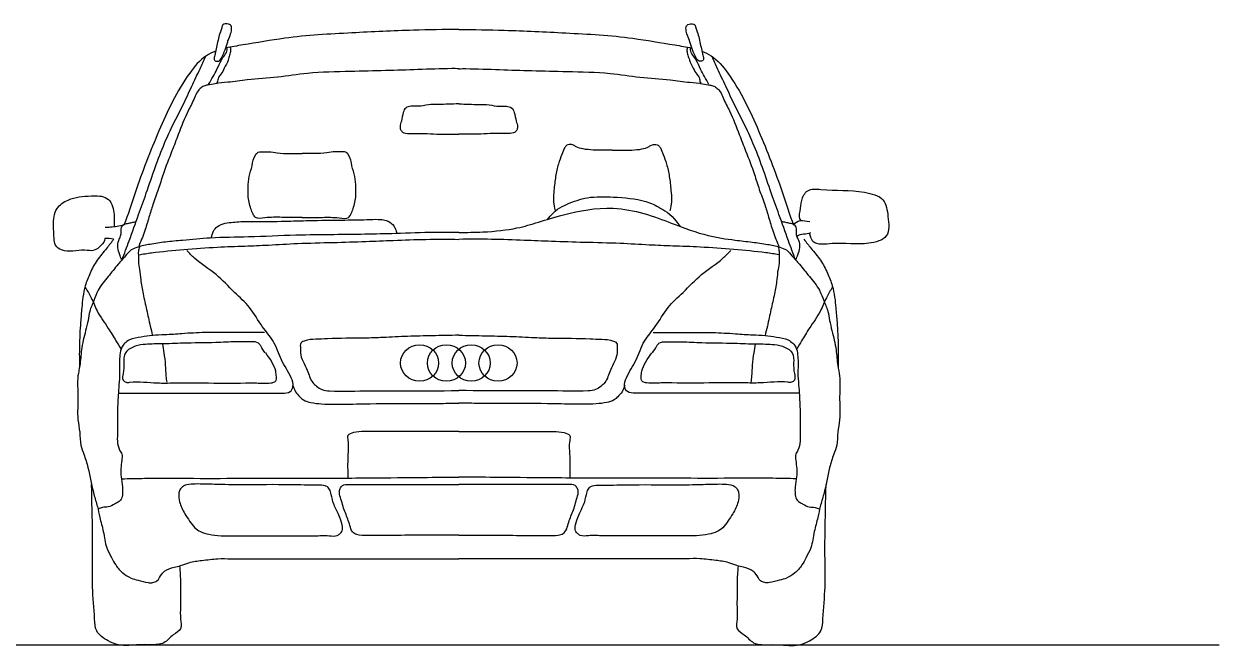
# Model space of a CAD drawing. Header units: metres. Extents: x -28 to 260, y 30 to 125.
# Drawn here: x 247.029 to 250.046, y 87.769 to 89.34 of the extents above; entities that cross this region are included whole.
import ezdxf

# ---------------------------------------------------------------- set-up
doc = ezdxf.new("R2010")
doc.units = ezdxf.units.M
doc.header["$LTSCALE"] = 0.01
doc.header["$MEASUREMENT"] = 0
doc.layers.add('0.18', color=1, linetype='Continuous')
doc.layers.add('tierra', color=9, linetype='Continuous')

msp = doc.modelspace()

# ---------------------------------------------------------------- linework, layer by layer
at = {"layer": '0.18'}
for centre in [(248.0278, 88.4838), (248.0955, 88.4838), (248.1581, 88.4838), (248.2258, 88.4838)]:
    msp.add_ellipse(centre, major_axis=(0.048, 0), ratio=0.961538, dxfattribs=at)
for points, knots in [([(247.5447, 89.2982), (247.5469, 89.3037), (247.5509, 89.3136), (247.5538, 89.3261), (247.5529, 89.3349), (247.5483, 89.3393), (247.5426, 89.3397), (247.5368, 89.34), (247.5296, 89.338), (247.5288, 89.3286), (247.5239, 89.3179), (247.5196, 89.3026), (247.5165, 89.2856), (247.5129, 89.2703), (247.5104, 89.2588), (247.5078, 89.2491), (247.5143, 89.2453), (247.5228, 89.2454), (247.5297, 89.2566), (247.5354, 89.2714), (247.5414, 89.2861), (247.5439, 89.2962), (247.5447, 89.2994)], [0, 0, 0, 0, 0.0176322, 0.0320603, 0.0381077, 0.0431415, 0.0491937, 0.0539417, 0.060333, 0.0678343, 0.0790863, 0.0963551, 0.1144974, 0.1314783, 0.1424127, 0.1519003, 0.1561789, 0.1621139, 0.1747255, 0.1901449, 0.211527, 0.2213072, 0.2213072, 0.2213072, 0.2213072]), ([(248.7089, 89.2982), (248.7067, 89.3037), (248.7027, 89.3136), (248.6998, 89.3261), (248.7007, 89.3349), (248.7053, 89.3393), (248.711, 89.3397), (248.7168, 89.34), (248.724, 89.338), (248.7248, 89.3286), (248.7297, 89.3179), (248.734, 89.3026), (248.7371, 89.2856), (248.7407, 89.2703), (248.7432, 89.2588), (248.7458, 89.2491), (248.7393, 89.2453), (248.7308, 89.2454), (248.7239, 89.2566), (248.7182, 89.2714), (248.7122, 89.2861), (248.7097, 89.2962), (248.7089, 89.2994)], [0, 0, 0, 0, 0.0176322, 0.0320603, 0.0381077, 0.0431415, 0.0491937, 0.0539417, 0.060333, 0.0678343, 0.0790863, 0.0963551, 0.1144974, 0.1314783, 0.1424127, 0.1519003, 0.1561789, 0.1621139, 0.1747255, 0.1901449, 0.211527, 0.2213072, 0.2213072, 0.2213072, 0.2213072]), ([(248.1268, 89.3258), (248.0886, 89.3257), (247.9986, 89.3242), (247.8522, 89.317), (247.7078, 89.3093), (247.6025, 89.2894), (247.5527, 89.2823), (247.5384, 89.2789)], [0.02106565, 0.02106565, 0.02106565, 0.02106565, 0.03975784, 0.0651368, 0.09289013, 0.11041418, 0.11758156, 0.11758156, 0.11758156, 0.11758156]), ([(248.1268, 89.3258), (248.165, 89.3257), (248.255, 89.3242), (248.4014, 89.317), (248.5458, 89.3093), (248.6511, 89.2894), (248.7009, 89.2823), (248.7152, 89.2789)], [0.02106565, 0.02106565, 0.02106565, 0.02106565, 0.03975784, 0.0651368, 0.09289013, 0.11041418, 0.11758156, 0.11758156, 0.11758156, 0.11758156]), ([(247.5496, 89.2814), (247.5503, 89.2782), (247.5518, 89.2714), (247.5478, 89.2604), (247.5446, 89.2452), (247.5349, 89.2297), (247.5287, 89.2141), (247.5195, 89.206), (247.5188, 89.1965), (247.5165, 89.1912), (247.515, 89.1877)], [0, 0, 0, 0, 0.0095616, 0.020496, 0.0340188, 0.0563043, 0.0738182, 0.0840231, 0.0900705, 0.1013225, 0.1013225, 0.1013225, 0.1013225]), ([(248.704, 89.2814), (248.7033, 89.2782), (248.7018, 89.2714), (248.7058, 89.2604), (248.709, 89.2452), (248.7187, 89.2297), (248.7249, 89.2141), (248.7341, 89.206), (248.7348, 89.1965), (248.7371, 89.1912), (248.7386, 89.1877)], [0, 0, 0, 0, 0.0095616, 0.020496, 0.0340188, 0.0563043, 0.0738182, 0.0840231, 0.0900705, 0.1013225, 0.1013225, 0.1013225, 0.1013225]), ([(247.2767, 88.7439), (247.2827, 88.7602), (247.2968, 88.7983), (247.3171, 88.8547), (247.3393, 88.9162), (247.3596, 88.9769), (247.3819, 89.0355), (247.406, 89.0878), (247.4307, 89.1347), (247.4521, 89.1815), (247.4716, 89.2218), (247.4826, 89.2468), (247.487, 89.2569)], [0, 0, 0, 0, 0.0516664, 0.1214563, 0.1790071, 0.2469781, 0.3127237, 0.3659778, 0.4185344, 0.470481, 0.5192255, 0.5519662, 0.5519662, 0.5519662, 0.5519662]), ([(247.5132, 89.2713), (247.5049, 89.2681), (247.4783, 89.2551), (247.4232, 89.188), (247.3678, 89.0695), (247.3172, 88.9395), (247.292, 88.8589), (247.2815, 88.8321)], [0.12187552, 0.12187552, 0.12187552, 0.12187552, 0.12618928, 0.13637852, 0.16419046, 0.19242615, 0.20699158, 0.20699158, 0.20699158, 0.20699158]), ([(247.4953, 89.1865), (247.499, 89.1933), (247.5062, 89.2062), (247.5171, 89.2266), (247.5252, 89.2459), (247.5357, 89.2607), (247.5425, 89.2707), (247.5422, 89.2767), (247.5422, 89.2779)], [0, 0, 0, 0, 0.0228166, 0.0440353, 0.0689725, 0.0844394, 0.0987715, 0.1023293, 0.1023293, 0.1023293, 0.1023293]), ([(248.7583, 89.1865), (248.7546, 89.1933), (248.7474, 89.2062), (248.7365, 89.2266), (248.7284, 89.2459), (248.7179, 89.2607), (248.7111, 89.2707), (248.7114, 89.2767), (248.7114, 89.2779)], [0, 0, 0, 0, 0.0228166, 0.0440353, 0.0689725, 0.0844394, 0.0987715, 0.1023293, 0.1023293, 0.1023293, 0.1023293]), ([(248.7404, 89.2713), (248.7486, 89.2681), (248.7753, 89.2551), (248.8304, 89.188), (248.8858, 89.0695), (248.9364, 88.9395), (248.9616, 88.8589), (248.9721, 88.8321)], [0.12187552, 0.12187552, 0.12187552, 0.12187552, 0.12618928, 0.13637852, 0.16419046, 0.19242615, 0.20699158, 0.20699158, 0.20699158, 0.20699158]), ([(248.9769, 88.7439), (248.9709, 88.7602), (248.9568, 88.7983), (248.9365, 88.8547), (248.9143, 88.9162), (248.894, 88.9769), (248.8717, 89.0355), (248.8476, 89.0878), (248.8229, 89.1347), (248.8015, 89.1815), (248.782, 89.2218), (248.771, 89.2468), (248.7666, 89.2569)], [0, 0, 0, 0, 0.0516664, 0.1214563, 0.1790071, 0.2469781, 0.3127237, 0.3659778, 0.4185344, 0.470481, 0.5192255, 0.5519662, 0.5519662, 0.5519662, 0.5519662]), ([(248.1268, 89.2268), (248.1208, 89.2269), (248.0864, 89.227), (248.0249, 89.2242), (247.9397, 89.2221), (247.8468, 89.2192), (247.7553, 89.2184), (247.6692, 89.2041), (247.6017, 89.2003), (247.5494, 89.1925), (247.5156, 89.1903), (247.4958, 89.1857), (247.4825, 89.1837), (247.4739, 89.177), (247.465, 89.1675), (247.4575, 89.1469), (247.4385, 89.1124), (247.4211, 89.0669), (247.4006, 89.0134), (247.3822, 88.9675), (247.3687, 88.9216), (247.3547, 88.8861), (247.3444, 88.8506), (247.3354, 88.8211), (247.3266, 88.7959), (247.3201, 88.7829), (247.3187, 88.7759)], [0.0208549, 0.0208549, 0.0208549, 0.0208549, 0.0237836, 0.0376921, 0.0509963, 0.065509, 0.0832582, 0.095654, 0.1082045, 0.1163266, 0.1215999, 0.124682, 0.1263434, 0.1280762, 0.1299329, 0.1328157, 0.1390313, 0.1498736, 0.1573906, 0.1680897, 0.1748924, 0.181705, 0.1873744, 0.1936801, 0.1973097, 0.2009392, 0.2009392, 0.2009392, 0.2009392]), ([(248.1268, 89.2268), (248.1328, 89.2269), (248.1672, 89.227), (248.2287, 89.2242), (248.3139, 89.2221), (248.4068, 89.2192), (248.4983, 89.2184), (248.5844, 89.2041), (248.6519, 89.2003), (248.7042, 89.1925), (248.738, 89.1903), (248.7578, 89.1857), (248.7711, 89.1837), (248.7797, 89.177), (248.7886, 89.1675), (248.7961, 89.1469), (248.8151, 89.1124), (248.8325, 89.0669), (248.853, 89.0134), (248.8714, 88.9675), (248.8849, 88.9216), (248.8989, 88.8861), (248.9092, 88.8506), (248.9182, 88.8211), (248.927, 88.7959), (248.9335, 88.7829), (248.9349, 88.7759)], [0.0208549, 0.0208549, 0.0208549, 0.0208549, 0.0237836, 0.0376921, 0.0509963, 0.065509, 0.0832582, 0.095654, 0.1082045, 0.1163266, 0.1215999, 0.124682, 0.1263434, 0.1280762, 0.1299329, 0.1328157, 0.1390313, 0.1498736, 0.1573906, 0.1680897, 0.1748924, 0.181705, 0.1873744, 0.1936801, 0.1973097, 0.2009392, 0.2009392, 0.2009392, 0.2009392]), ([(248.1268, 89.138), (248.1181, 89.1376), (248.0926, 89.1361), (248.0582, 89.1379), (248.0269, 89.131), (248.0078, 89.1334), (247.992, 89.1291), (247.9846, 89.1134), (247.9834, 89.0971), (247.9772, 89.0818), (247.98, 89.0698), (247.991, 89.0624), (248.0227, 89.0647), (248.068, 89.061), (248.1082, 89.0612), (248.1268, 89.0614)], [0.0091565, 0.0091565, 0.0091565, 0.0091565, 0.01341464, 0.02166214, 0.02594977, 0.02887478, 0.03114647, 0.03328891, 0.03709299, 0.03954253, 0.04147683, 0.04280597, 0.04574302, 0.05638275, 0.06543566, 0.06543566, 0.06543566, 0.06543566]), ([(248.1268, 89.138), (248.1355, 89.1376), (248.161, 89.1361), (248.1954, 89.1379), (248.2267, 89.131), (248.2458, 89.1334), (248.2616, 89.1291), (248.269, 89.1134), (248.2702, 89.0971), (248.2764, 89.0818), (248.2736, 89.0698), (248.2626, 89.0624), (248.2309, 89.0647), (248.1856, 89.061), (248.1454, 89.0612), (248.1268, 89.0614)], [0.0091565, 0.0091565, 0.0091565, 0.0091565, 0.01341464, 0.02166214, 0.02594977, 0.02887478, 0.03114647, 0.03328891, 0.03709299, 0.03954253, 0.04147683, 0.04280597, 0.04574302, 0.05638275, 0.06543566, 0.06543566, 0.06543566, 0.06543566]), ([(247.731, 88.8514), (247.7136, 88.8513), (247.682, 88.8511), (247.6454, 88.8525), (247.615, 88.846), (247.6067, 88.8613), (247.5994, 88.8791), (247.5943, 88.9024), (247.5949, 88.9298), (247.5966, 88.9551), (247.606, 88.9815), (247.6083, 89.0039), (247.6205, 89.0177), (247.6338, 89.0167), (247.6496, 89.0177), (247.6716, 89.013), (247.6971, 89.0129), (247.718, 89.0129), (247.7285, 89.013), (247.731, 89.013)], [0.00106458, 0.00106458, 0.00106458, 0.00106458, 0.00945036, 0.01636908, 0.02029428, 0.02195541, 0.02443608, 0.03030769, 0.03376212, 0.03839105, 0.04313896, 0.04794803, 0.04957717, 0.05166439, 0.05396935, 0.05745734, 0.06253349, 0.06645193, 0.06767772, 0.06767772, 0.06767772, 0.06767772]), ([(247.731, 88.8514), (247.7484, 88.8513), (247.78, 88.8511), (247.8166, 88.8525), (247.847, 88.846), (247.8554, 88.8613), (247.8626, 88.8791), (247.8677, 88.9024), (247.8671, 88.9298), (247.8654, 88.9551), (247.856, 88.9815), (247.8537, 89.0039), (247.8415, 89.0177), (247.8282, 89.0167), (247.8124, 89.0177), (247.7904, 89.013), (247.7649, 89.0129), (247.744, 89.0129), (247.7335, 89.013), (247.731, 89.013)], [0.00106458, 0.00106458, 0.00106458, 0.00106458, 0.00945036, 0.01636908, 0.02029428, 0.02195541, 0.02443608, 0.03030769, 0.03376212, 0.03839105, 0.04313896, 0.04794803, 0.04957717, 0.05166439, 0.05396935, 0.05745734, 0.06253349, 0.06645193, 0.06767772, 0.06767772, 0.06767772, 0.06767772]), ([(248.5147, 89.0214), (248.5145, 89.0214), (248.4982, 89.0213), (248.4733, 89.0204), (248.443, 89.0232), (248.4259, 89.0273), (248.4159, 89.0349), (248.4071, 89.0355), (248.398, 89.034), (248.3919, 89.024), (248.3858, 89.0082), (248.3771, 88.9843), (248.3704, 88.9538), (248.3675, 88.9235), (248.3645, 88.8963), (248.3675, 88.8799), (248.3693, 88.8702), (248.3702, 88.8681)], [0.0663139, 0.0663139, 0.0663139, 0.0663139, 0.06645193, 0.07428881, 0.07846323, 0.08137855, 0.08272226, 0.08458055, 0.08553087, 0.08700598, 0.09000021, 0.09437015, 0.09979088, 0.10581837, 0.1099701, 0.11345516, 0.11459378, 0.11459378, 0.11459378, 0.11459378]), ([(248.5147, 89.0214), (248.515, 89.0214), (248.5313, 89.0213), (248.5562, 89.0204), (248.5865, 89.0232), (248.6035, 89.0273), (248.6136, 89.0349), (248.6224, 89.0355), (248.6314, 89.034), (248.6375, 89.024), (248.6436, 89.0082), (248.6524, 88.9843), (248.6591, 88.9538), (248.662, 88.9235), (248.665, 88.8963), (248.662, 88.8799), (248.6601, 88.8702), (248.6593, 88.8681)], [0.0663139, 0.0663139, 0.0663139, 0.0663139, 0.06645193, 0.07428881, 0.07846323, 0.08137855, 0.08272226, 0.08458055, 0.08553087, 0.08700598, 0.09000021, 0.09437015, 0.09979088, 0.10581837, 0.1099701, 0.11345516, 0.11459378, 0.11459378, 0.11459378, 0.11459378]), ([(248.9907, 88.8434), (248.9844, 88.8486), (248.9897, 88.8699), (248.9905, 88.8936), (249.0051, 88.9256), (249.0705, 88.9183), (249.1273, 88.9221), (249.2046, 88.9027), (249.2102, 88.8522), (249.2175, 88.7986), (249.1428, 88.7787), (249.0896, 88.7909), (249.0215, 88.7784), (249.0132, 88.8046), (249.0125, 88.8122)], [0, 0, 0, 0, 0.0239362, 0.050784, 0.0796247, 0.111988, 0.217701, 0.2667445, 0.3102804, 0.359512, 0.4060191, 0.494581, 0.5416137, 0.5645006, 0.5645006, 0.5645006, 0.5645006]), ([(247.2331, 88.7983), (247.2338, 88.7916), (247.2234, 88.7798), (247.2065, 88.7647), (247.1702, 88.7722), (247.1357, 88.7595), (247.1065, 88.7796), (247.1052, 88.8042), (247.1026, 88.8341), (247.1057, 88.8743), (247.1471, 88.9025), (247.1908, 88.9056), (247.2438, 88.9067), (247.2597, 88.8639), (247.2559, 88.8395), (247.2576, 88.8276)], [0, 0, 0, 0, 0.0203351, 0.0405871, 0.0637631, 0.1195637, 0.1384607, 0.1559534, 0.1894447, 0.2323359, 0.2665083, 0.3240879, 0.3623303, 0.4022323, 0.438148, 0.438148, 0.438148, 0.438148]), ([(248.3504, 88.8464), (248.3691, 88.8704), (248.4051, 88.8878), (248.4537, 88.9049), (248.5216, 88.9032), (248.5789, 88.8987), (248.6188, 88.8849), (248.6412, 88.871), (248.6662, 88.8584), (248.6853, 88.8283)], [0.00201122, 0.00201122, 0.00201122, 0.00201122, 0.00883879, 0.01795683, 0.02878109, 0.04169912, 0.04483149, 0.04834594, 0.05488077, 0.05488077, 0.05488077, 0.05488077]), ([(248.1268, 88.8135), (248.1471, 88.8136), (248.2003, 88.8139), (248.2954, 88.825), (248.3575, 88.8526), (248.5281, 88.8878), (248.6621, 88.8377), (248.7467, 88.8051), (248.8154, 88.7948), (248.866, 88.7894), (248.904, 88.7841), (248.9329, 88.7782), (248.9562, 88.7699), (248.9695, 88.7515), (248.9902, 88.7304), (249.0118, 88.7009), (249.0373, 88.6727), (249.0474, 88.6409), (249.0592, 88.6164), (249.0625, 88.5902), (249.0687, 88.566), (249.075, 88.5414), (249.0807, 88.5118), (249.0819, 88.4814), (249.0912, 88.4427), (249.0862, 88.3969), (249.0914, 88.3493), (249.0824, 88.3088), (249.0833, 88.2788), (249.0718, 88.2501), (249.0587, 88.2095), (249.0526, 88.1642), (249.0388, 88.1231), (249.0332, 88.0911), (249.0225, 88.0569), (249.0194, 88.021), (249.0041, 87.9943), (248.9929, 87.9719), (248.9766, 87.9536), (248.9565, 87.9408), (248.9341, 87.9347), (248.9158, 87.9295), (248.8993, 87.9287), (248.8844, 87.9343), (248.8799, 87.949), (248.8658, 87.962), (248.8484, 87.9679), (248.8272, 87.9723), (248.8049, 87.982), (248.7729, 87.9854), (248.7373, 87.9906), (248.6785, 87.9888), (248.5871, 87.9901), (248.4548, 87.9894), (248.3176, 87.9896), (248.2063, 87.9896), (248.1472, 87.9896), (248.1268, 87.9896)], [0.0258074, 0.0258074, 0.0258074, 0.0258074, 0.0357697, 0.0518241, 0.0771149, 0.0929726, 0.1124371, 0.1282484, 0.1397171, 0.1468056, 0.1532014, 0.1584497, 0.1613871, 0.1649998, 0.1694808, 0.176237, 0.1833837, 0.1881427, 0.1930621, 0.1970167, 0.2014962, 0.2057389, 0.2099325, 0.2167734, 0.2212065, 0.230008, 0.2399679, 0.2453493, 0.2509577, 0.2550302, 0.2608709, 0.2725925, 0.2781324, 0.2828493, 0.2890952, 0.2962895, 0.3008543, 0.3044417, 0.3089227, 0.3129683, 0.3160435, 0.3202895, 0.3222345, 0.324086, 0.3275904, 0.3293089, 0.3335545, 0.3363447, 0.3399588, 0.3453953, 0.3520003, 0.3575925, 0.3741257, 0.3968061, 0.4223354, 0.4413, 0.4512928, 0.4512928, 0.4512928, 0.4512928]), ([(247.2804, 88.833), (247.2707, 88.8276), (247.254, 88.8283), (247.2384, 88.8252), (247.234, 88.8258)], [0, 0, 0, 0, 0.03241454, 0.0453186, 0.0453186, 0.0453186, 0.0453186]), ([(247.2756, 88.7448), (247.274, 88.7489), (247.2701, 88.7589), (247.2648, 88.775), (247.2668, 88.7919), (247.274, 88.8042), (247.2747, 88.8145), (247.2737, 88.8243), (247.279, 88.8344), (247.2909, 88.8362), (247.3014, 88.8386), (247.3085, 88.8401), (247.312, 88.8408)], [0, 0, 0, 0, 0.0132234, 0.0318549, 0.05007, 0.062238, 0.0735909, 0.0803687, 0.0920014, 0.1027265, 0.1131499, 0.1235733, 0.1235733, 0.1235733, 0.1235733]), ([(247.5018, 88.7999), (247.5033, 88.8055), (247.5062, 88.8161), (247.5176, 88.831), (247.5366, 88.8372), (247.5568, 88.8394), (247.5851, 88.8415), (247.6317, 88.84), (247.6887, 88.8418), (247.7612, 88.8439), (247.8299, 88.8446), (247.8906, 88.8454), (247.9256, 88.8471), (247.9459, 88.8438), (247.9599, 88.8356), (247.9671, 88.8225), (247.9694, 88.8149), (247.9706, 88.8108)], [0, 0, 0, 0, 0.0171626, 0.0326364, 0.0533162, 0.0725193, 0.091578, 0.1350302, 0.2070108, 0.2559134, 0.3441863, 0.405306, 0.4311058, 0.4449531, 0.4645315, 0.4754719, 0.4883438, 0.4883438, 0.4883438, 0.4883438]), ([(248.978, 88.7448), (248.9796, 88.7489), (248.9835, 88.7589), (248.9888, 88.775), (248.9868, 88.7919), (248.9796, 88.8042), (248.9789, 88.8145), (248.9799, 88.8243), (248.9746, 88.8344), (248.9627, 88.8362), (248.9522, 88.8386), (248.9451, 88.8401), (248.9416, 88.8408)], [0, 0, 0, 0, 0.0132234, 0.0318549, 0.05007, 0.062238, 0.0735909, 0.0803687, 0.0920014, 0.1027265, 0.1131499, 0.1235733, 0.1235733, 0.1235733, 0.1235733]), ([(248.9713, 88.8341), (248.9761, 88.8382), (248.9895, 88.8468), (249.0045, 88.8418), (249.0126, 88.8407)], [0, 0, 0, 0, 0.01869566, 0.04216721, 0.04216721, 0.04216721, 0.04216721]), ([(248.1268, 88.8135), (248.1065, 88.8136), (248.0533, 88.8139), (247.9486, 88.8094), (247.8318, 88.8078), (247.708, 88.8069), (247.6037, 88.8013), (247.5082, 88.8009), (247.4383, 88.7942), (247.3876, 88.7897), (247.3496, 88.7841), (247.3207, 88.7782), (247.2974, 88.7699), (247.2841, 88.7515), (247.2634, 88.7304), (247.2418, 88.7009), (247.2163, 88.6727), (247.2062, 88.6409), (247.1944, 88.6164), (247.1911, 88.5902), (247.1849, 88.566), (247.1786, 88.5414), (247.1729, 88.5118), (247.1717, 88.4814), (247.1624, 88.4427), (247.1674, 88.3969), (247.1622, 88.3493), (247.1712, 88.3088), (247.1703, 88.2788), (247.1818, 88.2501), (247.1949, 88.2095), (247.201, 88.1642), (247.2148, 88.1231), (247.2204, 88.0911), (247.2311, 88.0569), (247.2342, 88.021), (247.2495, 87.9943), (247.2607, 87.9719), (247.277, 87.9536), (247.2971, 87.9408), (247.3195, 87.9347), (247.3378, 87.9295), (247.3543, 87.9287), (247.3692, 87.9343), (247.3737, 87.949), (247.3878, 87.962), (247.4052, 87.9679), (247.4264, 87.9723), (247.4487, 87.982), (247.4807, 87.9854), (247.5163, 87.9906), (247.5751, 87.9888), (247.6665, 87.9901), (247.7988, 87.9894), (247.936, 87.9896), (248.0473, 87.9896), (248.1064, 87.9896), (248.1268, 87.9896)], [0.0258074, 0.0258074, 0.0258074, 0.0258074, 0.0357697, 0.0518241, 0.0771149, 0.0929726, 0.1124371, 0.1282484, 0.1397171, 0.1468056, 0.1532014, 0.1584497, 0.1613871, 0.1649998, 0.1694808, 0.176237, 0.1833837, 0.1881427, 0.1930621, 0.1970167, 0.2014962, 0.2057389, 0.2099325, 0.2167734, 0.2212065, 0.230008, 0.2399679, 0.2453493, 0.2509577, 0.2550302, 0.2608709, 0.2725925, 0.2781324, 0.2828493, 0.2890952, 0.2962895, 0.3008543, 0.3044417, 0.3089227, 0.3129683, 0.3160435, 0.3202895, 0.3222345, 0.324086, 0.3275904, 0.3293089, 0.3335545, 0.3363447, 0.3399588, 0.3453953, 0.3520003, 0.3575925, 0.3741257, 0.3968061, 0.4223354, 0.4413, 0.4512928, 0.4512928, 0.4512928, 0.4512928]), ([(247.2554, 88.7961), (247.2496, 88.7884), (247.236, 88.7706), (247.2125, 88.7443), (247.1959, 88.7116), (247.1834, 88.6805), (247.1776, 88.6509), (247.1747, 88.6201), (247.1712, 88.5785), (247.1685, 88.5288), (247.1689, 88.4911), (247.1691, 88.4739)], [0, 0, 0, 0, 0.0286151, 0.0663883, 0.1035005, 0.1369865, 0.1661601, 0.1934863, 0.229718, 0.2912877, 0.3427786, 0.3427786, 0.3427786, 0.3427786]), ([(247.3189, 88.757), (247.3297, 88.7588), (247.3673, 88.7652), (247.4339, 88.7697), (247.5122, 88.777), (247.5836, 88.7787), (247.6507, 88.7817), (247.725, 88.7864), (247.8072, 88.7879), (247.8879, 88.7905), (247.9659, 88.7935), (248.044, 88.7965), (248.0992, 88.7965), (248.1268, 88.796)], [0, 0, 0, 0, 0.0053704, 0.01868, 0.0326294, 0.0438952, 0.0536172, 0.0655548, 0.0803501, 0.0938392, 0.105105, 0.1185765, 0.1321084, 0.1321084, 0.1321084, 0.1321084]), ([(248.9347, 88.757), (248.9239, 88.7588), (248.8863, 88.7652), (248.8197, 88.7697), (248.7414, 88.777), (248.67, 88.7787), (248.6029, 88.7817), (248.5286, 88.7864), (248.4464, 88.7879), (248.3657, 88.7905), (248.2877, 88.7935), (248.2096, 88.7965), (248.1544, 88.7965), (248.1268, 88.796)], [0, 0, 0, 0, 0.0053704, 0.01868, 0.0326294, 0.0438952, 0.0536172, 0.0655548, 0.0803501, 0.0938392, 0.105105, 0.1185765, 0.1321084, 0.1321084, 0.1321084, 0.1321084]), ([(248.9982, 88.7961), (249.004, 88.7884), (249.0176, 88.7706), (249.0411, 88.7443), (249.0577, 88.7116), (249.0702, 88.6805), (249.076, 88.6509), (249.0789, 88.6201), (249.0824, 88.5785), (249.0851, 88.5288), (249.0847, 88.4911), (249.0845, 88.4739)], [0, 0, 0, 0, 0.0286151, 0.0663883, 0.1035005, 0.1369865, 0.1661601, 0.1934863, 0.229718, 0.2912877, 0.3427786, 0.3427786, 0.3427786, 0.3427786]), ([(247.2692, 88.408), (247.2944, 88.408), (247.3903, 88.408), (247.5075, 88.4079), (247.6073, 88.408), (247.649, 88.4079), (247.6749, 88.4082), (247.7012, 88.4076), (247.7114, 88.4268), (247.7011, 88.4561), (247.6763, 88.4903), (247.6625, 88.5391), (247.6262, 88.5778), (247.6025, 88.6249), (247.557, 88.6638), (247.5153, 88.7099), (247.469, 88.7384), (247.4466, 88.761), (247.4401, 88.7675)], [0, 0, 0, 0, 0.0726485, 0.2767562, 0.3372966, 0.3615127, 0.3961073, 0.4154457, 0.429382, 0.4528187, 0.5035249, 0.5556196, 0.6002329, 0.6577742, 0.7103578, 0.7739314, 0.8403627, 0.8672592, 0.8672592, 0.8672592, 0.8672592]), ([(247.3209, 88.7773), (247.3197, 88.7735), (247.3171, 88.7656), (247.3183, 88.753), (247.3173, 88.7376), (247.3219, 88.7183), (247.3238, 88.6909), (247.3298, 88.6569), (247.3392, 88.6181), (247.3462, 88.5826), (247.3517, 88.5608), (247.3537, 88.5527)], [0, 0, 0, 0, 0.0117952, 0.024668, 0.0375407, 0.0577686, 0.0836728, 0.119886, 0.1608453, 0.2032041, 0.2281844, 0.2281844, 0.2281844, 0.2281844]), ([(248.9844, 88.408), (248.9592, 88.408), (248.8633, 88.408), (248.7461, 88.4079), (248.6463, 88.408), (248.6046, 88.4079), (248.5787, 88.4082), (248.5524, 88.4076), (248.5422, 88.4268), (248.5525, 88.4561), (248.5773, 88.4903), (248.5911, 88.5391), (248.6274, 88.5778), (248.6511, 88.6249), (248.6966, 88.6638), (248.7383, 88.7099), (248.7846, 88.7384), (248.807, 88.761), (248.8135, 88.7675)], [0, 0, 0, 0, 0.0726485, 0.2767562, 0.3372966, 0.3615127, 0.3961073, 0.4154457, 0.429382, 0.4528187, 0.5035249, 0.5556196, 0.6002329, 0.6577742, 0.7103578, 0.7739314, 0.8403627, 0.8672592, 0.8672592, 0.8672592, 0.8672592]), ([(248.9327, 88.7773), (248.9339, 88.7735), (248.9365, 88.7656), (248.9353, 88.753), (248.9363, 88.7376), (248.9317, 88.7183), (248.9298, 88.6909), (248.9238, 88.6569), (248.9144, 88.6181), (248.9074, 88.5826), (248.9019, 88.5608), (248.8999, 88.5527)], [0, 0, 0, 0, 0.0117952, 0.024668, 0.0375407, 0.0577686, 0.0836728, 0.119886, 0.1608453, 0.2032041, 0.2281844, 0.2281844, 0.2281844, 0.2281844]), ([(247.184, 88.6743), (247.1892, 88.6659), (247.2009, 88.6471), (247.2142, 88.6099), (247.2399, 88.5761), (247.2592, 88.5433), (247.2699, 88.5258), (247.2741, 88.5188)], [0, 0, 0, 0, 0.00500038, 0.01109036, 0.01992013, 0.02612575, 0.03026405, 0.03026405, 0.03026405, 0.03026405]), ([(249.0696, 88.6743), (249.0644, 88.6659), (249.0527, 88.6471), (249.0394, 88.6099), (249.0137, 88.5761), (248.9944, 88.5433), (248.9837, 88.5258), (248.9795, 88.5188)], [0, 0, 0, 0, 0.00500038, 0.01109036, 0.01992013, 0.02612575, 0.03026405, 0.03026405, 0.03026405, 0.03026405]), ([(247.6363, 88.5606), (247.6115, 88.5606), (247.5614, 88.5604), (247.4918, 88.5615), (247.4328, 88.5584), (247.3888, 88.5545), (247.3541, 88.5546), (247.3247, 88.5487), (247.2993, 88.546), (247.2835, 88.5344), (247.2738, 88.5219), (247.2713, 88.5044), (247.2694, 88.4831), (247.2715, 88.4575), (247.2689, 88.43), (247.2665, 88.3955), (247.2646, 88.3561), (247.2663, 88.3107), (247.2627, 88.274), (247.2782, 88.2529), (247.2746, 88.2291), (247.2719, 88.2019), (247.2784, 88.1743), (247.278, 88.1553), (247.2768, 88.1407), (247.2671, 88.1323), (247.256, 88.1266), (247.2433, 88.1195), (247.2283, 88.12), (247.2202, 88.1169), (247.2167, 88.1155)], [0, 0, 0, 0, 0.0715776, 0.1445867, 0.2004904, 0.2421038, 0.2722004, 0.2997362, 0.3292469, 0.3435579, 0.3558655, 0.374949, 0.3950244, 0.4204574, 0.4516134, 0.4775943, 0.5242883, 0.5692221, 0.6161716, 0.6277669, 0.6433209, 0.6848342, 0.7109873, 0.7265413, 0.7424754, 0.7522559, 0.7623395, 0.7793729, 0.7933183, 0.804257, 0.804257, 0.804257, 0.804257]), ([(248.6173, 88.5606), (248.6421, 88.5606), (248.6922, 88.5604), (248.7618, 88.5615), (248.8208, 88.5584), (248.8648, 88.5545), (248.8995, 88.5546), (248.9289, 88.5487), (248.9543, 88.546), (248.9701, 88.5344), (248.9798, 88.5219), (248.9823, 88.5044), (248.9842, 88.4831), (248.9821, 88.4575), (248.9847, 88.43), (248.9871, 88.3955), (248.989, 88.3561), (248.9873, 88.3107), (248.9909, 88.274), (248.9754, 88.2529), (248.979, 88.2291), (248.9817, 88.2019), (248.9752, 88.1743), (248.9756, 88.1553), (248.9768, 88.1407), (248.9865, 88.1323), (248.9976, 88.1266), (249.0103, 88.1195), (249.0253, 88.12), (249.0334, 88.1169), (249.0369, 88.1155)], [0, 0, 0, 0, 0.0715776, 0.1445867, 0.2004904, 0.2421038, 0.2722004, 0.2997362, 0.3292469, 0.3435579, 0.3558655, 0.374949, 0.3950244, 0.4204574, 0.4516134, 0.4775943, 0.5242883, 0.5692221, 0.6161716, 0.6277669, 0.6433209, 0.6848342, 0.7109873, 0.7265413, 0.7424754, 0.7522559, 0.7623395, 0.7793729, 0.7933183, 0.804257, 0.804257, 0.804257, 0.804257]), ([(247.6376, 88.5095), (247.6341, 88.5152), (247.629, 88.5233), (247.62, 88.5378), (247.5944, 88.5367), (247.5603, 88.5378), (247.5024, 88.5344), (247.4397, 88.5346), (247.3787, 88.5315), (247.3354, 88.5323), (247.3044, 88.5256), (247.2803, 88.5104), (247.2818, 88.4829), (247.2813, 88.4614), (247.2757, 88.442), (247.2867, 88.434), (247.3166, 88.4383), (247.3563, 88.4324), (247.4182, 88.4339), (247.4926, 88.4334), (247.5617, 88.4328), (247.6194, 88.4341), (247.6432, 88.4311), (247.6664, 88.4363), (247.6666, 88.4506), (247.6635, 88.4754), (247.6501, 88.4945), (247.6394, 88.5095)], [0, 0, 0, 0, 0.020159, 0.0288028, 0.0481412, 0.0844654, 0.1329286, 0.2125147, 0.2661641, 0.3094418, 0.3362928, 0.3584366, 0.3845897, 0.4105706, 0.4278528, 0.4364988, 0.4451474, 0.5126288, 0.5524125, 0.6233313, 0.7271148, 0.7530607, 0.7876553, 0.8008267, 0.8113393, 0.8252728, 0.8778443, 0.8778443, 0.8778443, 0.8778443]), ([(247.3786, 88.532), (247.3798, 88.5245), (247.3828, 88.5067), (247.3862, 88.4797), (247.3869, 88.4547), (247.3887, 88.4404), (247.3894, 88.4352)], [0, 0, 0, 0, 0.02273165, 0.05403138, 0.08173695, 0.09738682, 0.09738682, 0.09738682, 0.09738682]), ([(248.1268, 88.5539), (248.1045, 88.5536), (248.0614, 88.5525), (247.9976, 88.5515), (247.9406, 88.5481), (247.8732, 88.5458), (247.8168, 88.5467), (247.7656, 88.5433), (247.7425, 88.5432), (247.7255, 88.5336), (247.7278, 88.5214), (247.7246, 88.4987), (247.7454, 88.4707), (247.7519, 88.439), (247.7682, 88.4247), (247.7814, 88.4148), (247.8288, 88.4116), (247.8942, 88.4142), (248.0034, 88.4133), (248.0781, 88.4138), (248.1268, 88.4143)], [0.0144455, 0.0144455, 0.0144455, 0.0144455, 0.0253832, 0.0355387, 0.0457037, 0.0533221, 0.0685527, 0.0733817, 0.0782637, 0.0802453, 0.0815132, 0.0840491, 0.0919152, 0.0977098, 0.0998624, 0.1026071, 0.1056947, 0.122446, 0.1351364, 0.1590063, 0.1590063, 0.1590063, 0.1590063]), ([(248.1268, 88.5539), (248.1491, 88.5536), (248.1922, 88.5525), (248.256, 88.5515), (248.313, 88.5481), (248.3804, 88.5458), (248.4368, 88.5467), (248.488, 88.5433), (248.5111, 88.5432), (248.5281, 88.5336), (248.5258, 88.5214), (248.529, 88.4987), (248.5082, 88.4707), (248.5017, 88.439), (248.4854, 88.4247), (248.4722, 88.4148), (248.4248, 88.4116), (248.3594, 88.4142), (248.2502, 88.4133), (248.1755, 88.4138), (248.1268, 88.4143)], [0.0144455, 0.0144455, 0.0144455, 0.0144455, 0.0253832, 0.0355387, 0.0457037, 0.0533221, 0.0685527, 0.0733817, 0.0782637, 0.0802453, 0.0815132, 0.0840491, 0.0919152, 0.0977098, 0.0998624, 0.1026071, 0.1056947, 0.122446, 0.1351364, 0.1590063, 0.1590063, 0.1590063, 0.1590063]), ([(248.616, 88.5095), (248.6195, 88.5152), (248.6246, 88.5233), (248.6336, 88.5378), (248.6592, 88.5367), (248.6933, 88.5378), (248.7512, 88.5344), (248.8139, 88.5346), (248.8749, 88.5315), (248.9182, 88.5323), (248.9492, 88.5256), (248.9733, 88.5104), (248.9718, 88.4829), (248.9723, 88.4614), (248.9779, 88.442), (248.9669, 88.434), (248.937, 88.4383), (248.8973, 88.4324), (248.8354, 88.4339), (248.761, 88.4334), (248.6919, 88.4328), (248.6342, 88.4341), (248.6104, 88.4311), (248.5872, 88.4363), (248.587, 88.4506), (248.5901, 88.4754), (248.6035, 88.4945), (248.6142, 88.5095)], [0, 0, 0, 0, 0.020159, 0.0288028, 0.0481412, 0.0844654, 0.1329286, 0.2125147, 0.2661641, 0.3094418, 0.3362928, 0.3584366, 0.3845897, 0.4105706, 0.4278528, 0.4364988, 0.4451474, 0.5126288, 0.5524125, 0.6233313, 0.7271148, 0.7530607, 0.7876553, 0.8008267, 0.8113393, 0.8252728, 0.8778443, 0.8778443, 0.8778443, 0.8778443]), ([(248.875, 88.532), (248.8738, 88.5245), (248.8708, 88.5067), (248.8674, 88.4797), (248.8667, 88.4547), (248.8649, 88.4404), (248.8642, 88.4352)], [0, 0, 0, 0, 0.02273165, 0.05403138, 0.08173695, 0.09738682, 0.09738682, 0.09738682, 0.09738682]), ([(247.7077, 88.4269), (247.7097, 88.4215), (247.7135, 88.4109), (247.7242, 88.3997), (247.7361, 88.3886), (247.7558, 88.383), (247.7825, 88.3802), (247.8272, 88.3791), (247.9049, 88.3816), (247.9943, 88.3821), (248.0743, 88.3817), (248.1121, 88.3822), (248.1268, 88.3825)], [0, 0, 0, 0, 0.00291021, 0.00562634, 0.00765811, 0.01092509, 0.01536, 0.02090825, 0.03276453, 0.05341562, 0.06469674, 0.07191369, 0.07191369, 0.07191369, 0.07191369]), ([(248.5459, 88.4269), (248.5439, 88.4215), (248.5401, 88.4109), (248.5294, 88.3997), (248.5175, 88.3886), (248.4978, 88.383), (248.4711, 88.3802), (248.4264, 88.3791), (248.3487, 88.3816), (248.2593, 88.3821), (248.1793, 88.3817), (248.1415, 88.3822), (248.1268, 88.3825)], [0, 0, 0, 0, 0.00291021, 0.00562634, 0.00765811, 0.01092509, 0.01536, 0.02090825, 0.03276453, 0.05341562, 0.06469674, 0.07191369, 0.07191369, 0.07191369, 0.07191369]), ([(248.1268, 88.3112), (248.0992, 88.3112), (248.0303, 88.3112), (247.951, 88.3106), (247.8887, 88.3115), (247.8654, 88.3101), (247.844, 88.3032), (247.8493, 88.278), (247.8455, 88.2441), (247.8463, 88.2118), (247.8468, 88.1931)], [0.01189162, 0.01189162, 0.01189162, 0.01189162, 0.02538075, 0.04568535, 0.05101531, 0.05535975, 0.05797232, 0.06000101, 0.06684785, 0.07623055, 0.07623055, 0.07623055, 0.07623055]), ([(248.1268, 88.3112), (248.1544, 88.3112), (248.2233, 88.3112), (248.3026, 88.3106), (248.3649, 88.3115), (248.3882, 88.3101), (248.4096, 88.3032), (248.4043, 88.278), (248.4081, 88.2441), (248.4073, 88.2118), (248.4068, 88.1931)], [0.01189162, 0.01189162, 0.01189162, 0.01189162, 0.02538075, 0.04568535, 0.05101531, 0.05535975, 0.05797232, 0.06000101, 0.06684785, 0.07623055, 0.07623055, 0.07623055, 0.07623055]), ([(247.2752, 88.1916), (247.2947, 88.1919), (247.3498, 88.1935), (247.4497, 88.1924), (247.5872, 88.1929), (247.7426, 88.1924), (247.8965, 88.1938), (248.0234, 88.1949), (248.0968, 88.1955), (248.1268, 88.1957)], [0, 0, 0, 0, 0.0095622, 0.0269619, 0.0489505, 0.0768665, 0.1030624, 0.1242871, 0.1390011, 0.1390011, 0.1390011, 0.1390011]), ([(248.9784, 88.1916), (248.9589, 88.1919), (248.9038, 88.1935), (248.8038, 88.1924), (248.6664, 88.1929), (248.511, 88.1924), (248.3571, 88.1938), (248.2302, 88.1949), (248.1568, 88.1955), (248.1268, 88.1957)], [0, 0, 0, 0, 0.0095622, 0.0269619, 0.0489505, 0.0768665, 0.1030624, 0.1242871, 0.1390011, 0.1390011, 0.1390011, 0.1390011]), ([(247.4218, 87.971), (247.4229, 87.9567), (247.425, 87.9308), (247.4241, 87.8965), (247.4249, 87.8661), (247.4224, 87.8405), (247.4302, 87.8107), (247.4019, 87.7978), (247.3847, 87.7726), (247.3498, 87.7724), (247.3125, 87.7734), (247.2745, 87.7677), (247.2381, 87.7831), (247.2086, 87.8034), (247.2072, 87.8557), (247.2009, 87.9119), (247.2025, 87.9836), (247.2024, 88.0697), (247.2007, 88.135), (247.1996, 88.1769)], [0, 0, 0, 0, 0.0427623, 0.0779175, 0.1030283, 0.1331613, 0.1582721, 0.1814348, 0.211687, 0.2447432, 0.2723892, 0.3226546, 0.3497201, 0.3870679, 0.4176172, 0.4981289, 0.560906, 0.6312163, 0.7567956, 0.7567956, 0.7567956, 0.7567956]), ([(247.8089, 88.1325), (247.8073, 88.1413), (247.8051, 88.154), (247.7987, 88.1694), (247.7862, 88.1756), (247.7538, 88.1751), (247.6845, 88.1774), (247.5976, 88.176), (247.5174, 88.1769), (247.4707, 88.1788), (247.4432, 88.1779), (247.4289, 88.1728), (247.4221, 88.1635), (247.4186, 88.1502), (247.422, 88.1288), (247.4327, 88.106), (247.4471, 88.085), (247.4586, 88.0683), (247.4758, 88.0566), (247.4987, 88.0503), (247.5312, 88.0464), (247.5814, 88.0483), (247.6457, 88.0473), (247.7092, 88.0479), (247.7607, 88.0471), (247.7934, 88.049), (247.8166, 88.0457), (247.8271, 88.0528), (247.8345, 88.0613), (247.832, 88.0791), (247.8252, 88.0981), (247.8155, 88.117), (247.8108, 88.1286), (247.8089, 88.1335)], [0, 0, 0, 0, 0.0269848, 0.0392115, 0.0470822, 0.065737, 0.1311663, 0.2483402, 0.3157222, 0.3626019, 0.3831999, 0.3949966, 0.4047557, 0.4158799, 0.4354893, 0.4682888, 0.4902181, 0.5111035, 0.5278981, 0.5495108, 0.579063, 0.6220268, 0.694284, 0.7645883, 0.8055991, 0.8417277, 0.861281, 0.8683204, 0.8780794, 0.8927134, 0.9183238, 0.9397235, 0.9554866, 0.9554866, 0.9554866, 0.9554866]), ([(248.1268, 88.0495), (248.1001, 88.0493), (248.0483, 88.05), (247.9798, 88.0485), (247.9295, 88.0483), (247.8956, 88.0491), (247.8733, 88.0468), (247.8559, 88.0578), (247.8507, 88.0793), (247.8425, 88.1003), (247.8338, 88.1221), (247.8302, 88.1396), (247.8241, 88.1544), (247.8266, 88.1667), (247.8341, 88.1774), (247.8606, 88.1773), (247.9048, 88.1774), (247.9739, 88.1774), (248.0507, 88.1774), (248.1025, 88.1774), (248.1268, 88.1774)], [0.0093069, 0.0093069, 0.0093069, 0.0093069, 0.0223778, 0.0346444, 0.0429318, 0.0469098, 0.0513973, 0.0534199, 0.0564649, 0.0620692, 0.0650549, 0.0683087, 0.071201, 0.0728899, 0.0745465, 0.0772446, 0.0847033, 0.0971345, 0.1105602, 0.1224718, 0.1224718, 0.1224718, 0.1224718]), ([(248.1268, 88.0495), (248.1535, 88.0493), (248.2053, 88.05), (248.2738, 88.0485), (248.3241, 88.0483), (248.358, 88.0491), (248.3803, 88.0468), (248.3977, 88.0578), (248.4029, 88.0793), (248.4111, 88.1003), (248.4198, 88.1221), (248.4234, 88.1396), (248.4295, 88.1544), (248.427, 88.1667), (248.4195, 88.1774), (248.393, 88.1773), (248.3488, 88.1774), (248.2797, 88.1774), (248.2029, 88.1774), (248.1511, 88.1774), (248.1268, 88.1774)], [0.0093069, 0.0093069, 0.0093069, 0.0093069, 0.0223778, 0.0346444, 0.0429318, 0.0469098, 0.0513973, 0.0534199, 0.0564649, 0.0620692, 0.0650549, 0.0683087, 0.071201, 0.0728899, 0.0745465, 0.0772446, 0.0847033, 0.0971345, 0.1105602, 0.1224718, 0.1224718, 0.1224718, 0.1224718]), ([(248.4447, 88.1325), (248.4463, 88.1413), (248.4485, 88.154), (248.4549, 88.1694), (248.4674, 88.1756), (248.4998, 88.1751), (248.5691, 88.1774), (248.656, 88.176), (248.7362, 88.1769), (248.7829, 88.1788), (248.8104, 88.1779), (248.8247, 88.1728), (248.8315, 88.1635), (248.835, 88.1502), (248.8316, 88.1288), (248.8209, 88.106), (248.8065, 88.085), (248.795, 88.0683), (248.7778, 88.0566), (248.7549, 88.0503), (248.7224, 88.0464), (248.6722, 88.0483), (248.6079, 88.0473), (248.5444, 88.0479), (248.4929, 88.0471), (248.4602, 88.049), (248.437, 88.0457), (248.4265, 88.0528), (248.4191, 88.0613), (248.4216, 88.0791), (248.4284, 88.0981), (248.4381, 88.117), (248.4428, 88.1286), (248.4447, 88.1335)], [0, 0, 0, 0, 0.0269848, 0.0392115, 0.0470822, 0.065737, 0.1311663, 0.2483402, 0.3157222, 0.3626019, 0.3831999, 0.3949966, 0.4047557, 0.4158799, 0.4354893, 0.4682888, 0.4902181, 0.5111035, 0.5278981, 0.5495108, 0.579063, 0.6220268, 0.694284, 0.7645883, 0.8055991, 0.8417277, 0.861281, 0.8683204, 0.8780794, 0.8927134, 0.9183238, 0.9397235, 0.9554866, 0.9554866, 0.9554866, 0.9554866]), ([(248.8318, 87.971), (248.8307, 87.9567), (248.8286, 87.9308), (248.8295, 87.8965), (248.8287, 87.8661), (248.8312, 87.8405), (248.8234, 87.8107), (248.8517, 87.7978), (248.8689, 87.7726), (248.9038, 87.7724), (248.9411, 87.7734), (248.9791, 87.7677), (249.0155, 87.7831), (249.045, 87.8034), (249.0464, 87.8557), (249.0527, 87.9119), (249.0511, 87.9836), (249.0512, 88.0697), (249.0529, 88.135), (249.054, 88.1769)], [0, 0, 0, 0, 0.0427623, 0.0779175, 0.1030283, 0.1331613, 0.1582721, 0.1814348, 0.211687, 0.2447432, 0.2723892, 0.3226546, 0.3497201, 0.3870679, 0.4176172, 0.4981289, 0.560906, 0.6312163, 0.7567956, 0.7567956, 0.7567956, 0.7567956])]:
    msp.add_open_spline(points, degree=3, knots=knots, dxfattribs=at)
for points in [[(247.2554, 88.7961), (247.2486, 88.7991), (247.2406, 88.7978), (247.2331, 88.7983)], [(248.9805, 88.8044), (248.9898, 88.8116), (249.0046, 88.808), (249.0151, 88.8134)]]:
    msp.add_open_spline(points, degree=3, dxfattribs=at)
at = {"layer": 'tierra'}
msp.add_line((246.4736, 87.7727), (250.0461, 87.7727), dxfattribs=at)

doc.saveas('drawing.dxf')
